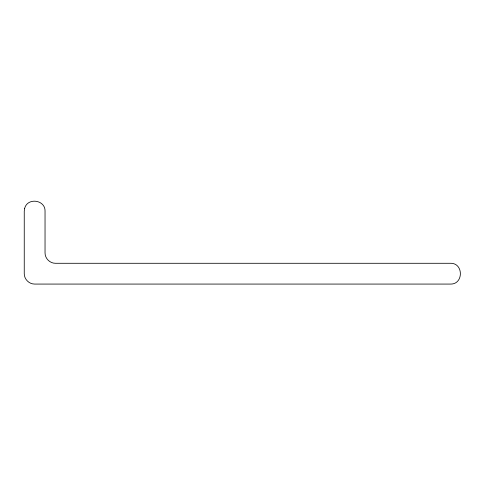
<?xml version="1.0" encoding="UTF-8"?>
<svg xmlns="http://www.w3.org/2000/svg" width="485" height="485" viewBox="0 0 485 485"><rect width="100%" height="100%" fill="white"/><g stroke="black" fill="none" stroke-linecap="round" stroke-linejoin="round"><path stroke-width="0.73" d="M24.602 208.629L24.25 211.321L24.25 273.679C24.214 279.239 29.082 284.107 34.641 284.071L450.359 284.071C463.708 284.574 463.708 262.779 450.359 263.288L55.429 263.288C49.864 263.319 45.002 258.456 45.038 252.891L45.038 211.321C45.56 199.626 27.124 197.195 24.602 208.629"/></g></svg>
